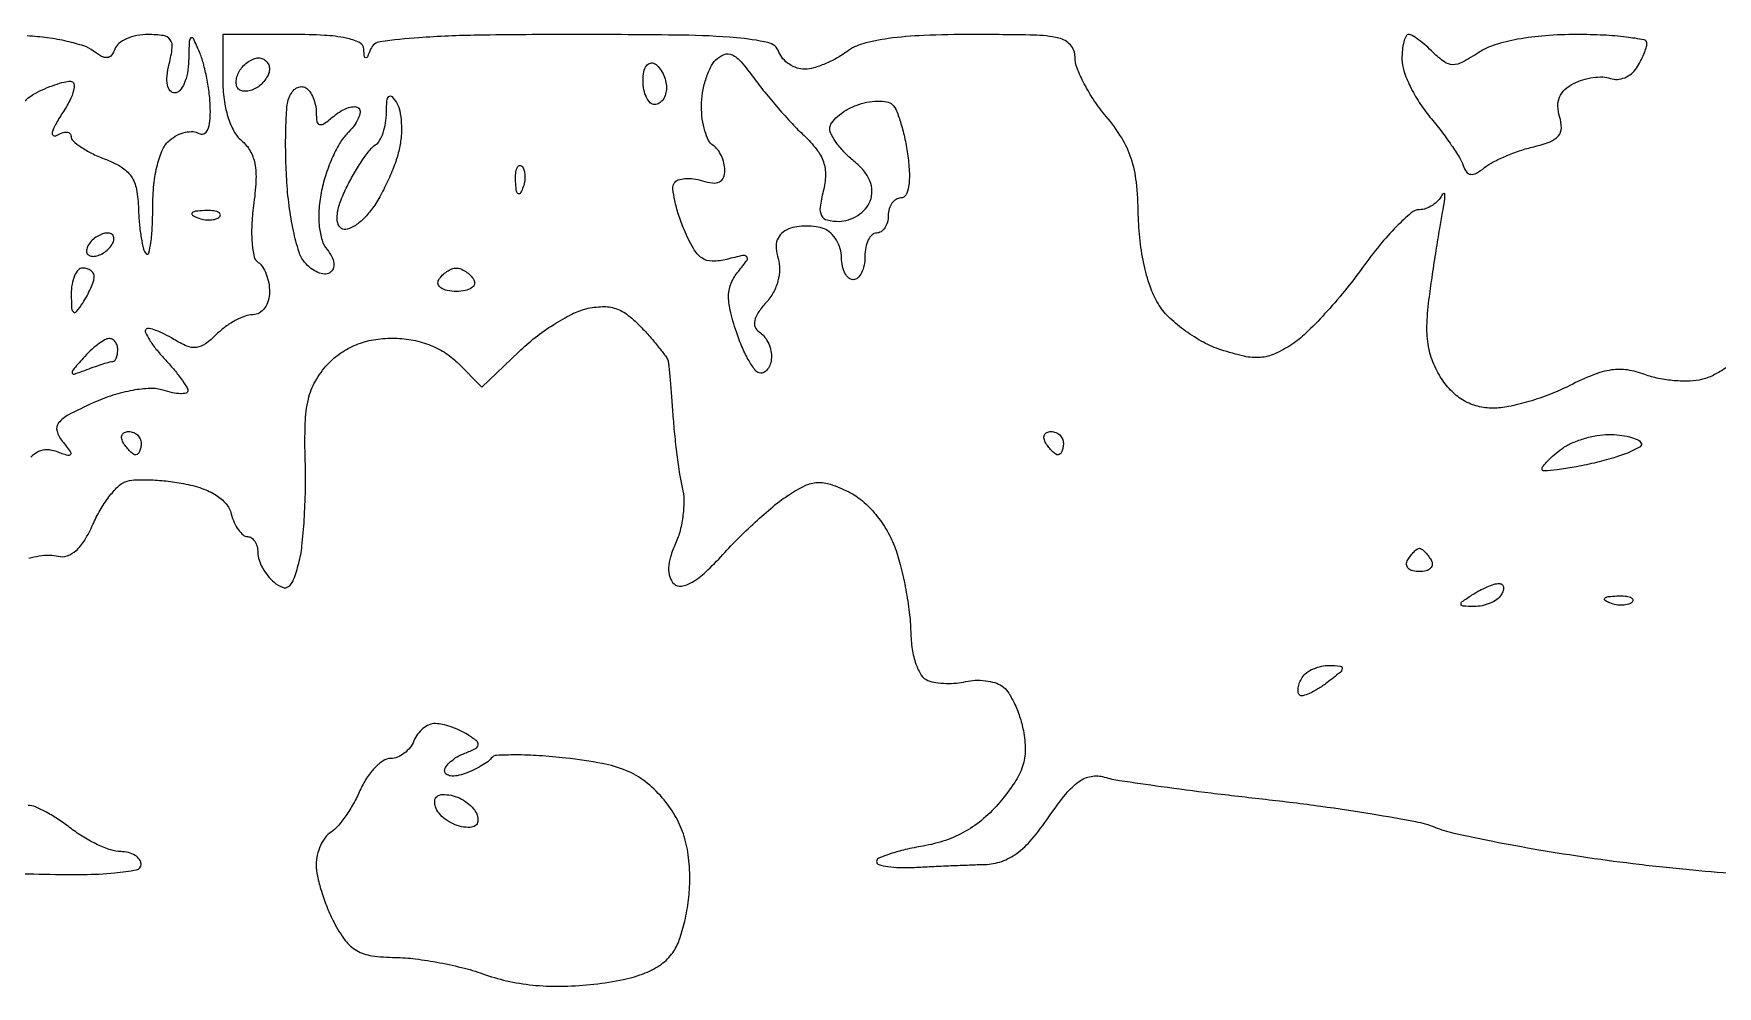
# Model space of a CAD drawing. Extents: x 0 to 102, y 0 to 135.
# Drawn here: x 45.92 to 58.12, y 128.46 to 135.37 of the extents above; entities that cross this region are included whole.
import ezdxf

# ---------------------------------------------------------------- set-up
doc = ezdxf.new("R2010")
doc.units = 0
doc.header["$MEASUREMENT"] = 0

msp = doc.modelspace()

# ---------------------------------------------------------------- linework, layer by layer
for points in [[(45.850366, 134.872677, -0.076379), (45.931756, 134.933765, -0.020686), (46.00135, 134.967386, -0.019609), (46.074724, 134.995799, -0.020001), (46.141555, 135.01576, -0.062643), (46.187989, 135.0216, -0.352823), (46.211262, 135.002842, -0.115828), (46.210479, 134.95564, -0.057698), (46.18262, 134.88218, -0.025355), (46.1301, 134.792222, 0.017384), (46.079021, 134.707848, 0.061674), (46.055227, 134.649368, 0.318602), (46.062906, 134.628565, 0.296395), (46.08585, 134.628015, -0.048001), (46.126413, 134.647929, -0.10436), (46.160536, 134.653172, -0.181325), (46.182611, 134.643466, -0.202137), (46.1916, 134.62214, 0.212104), (46.206303, 134.58904, 0.035653), (46.262269, 134.54529, 0.033665), (46.340039, 134.500253, 0.024176), (46.432175, 134.460288, -0.044803), (46.554235, 134.401255, -0.108943), (46.626535, 134.332944, -0.10393), (46.665346, 134.238419, -0.038535), (46.680563, 134.094652, 0.015564), (46.687046, 133.985922, 0.019954), (46.700097, 133.886539, 0.018204), (46.717038, 133.805825, 0.136364), (46.736089, 133.772111, 0.577049), (46.754593, 133.777061, 0.030497), (46.769785, 133.851345, 0.023517), (46.780431, 133.964601, 0.011676), (46.7838, 134.108841, -0.025285), (46.792124, 134.273335, -0.036718), (46.817352, 134.416424, -0.042932), (46.856244, 134.5286, -0.115137), (46.906994, 134.595524, -0.05732), (46.960678, 134.630559, -0.06058), (47.01994, 134.651701, -0.067771), (47.075603, 134.656519, -0.126816), (47.118494, 134.64319, 0.245264), (47.153435, 134.640651, 0.187021), (47.181191, 134.668014, 0.083436), (47.197778, 134.731315, 0.028709), (47.200854, 134.826257, 0.024095), (47.193275, 134.929618, 0.0174), (47.175297, 135.043795, 0.017641), (47.150537, 135.151357, 0.036098), (47.1222, 135.2331, 0.009027), (47.07805, 135.330935, 0.485414), (47.060688, 135.334909, 0.215481), (47.04838, 135.310527, 0.004372), (47.043546, 135.16965, -0.03836), (47.034407, 135.080565, -0.056564), (47.011801, 135.005341, -0.073457), (46.980181, 134.953949, -0.221668), (46.943829, 134.937, -0.21819), (46.909462, 134.952747, -0.131105), (46.889552, 134.993881, -0.076525), (46.887066, 135.060501, -0.032626), (46.90314, 135.1485, 0.030064), (46.925067, 135.265156, 0.190215), (46.910386, 135.32259, 0.203897), (46.861232, 135.35221, 0.035025), (46.750162, 135.36, 0.047986), (46.668697, 135.352164, 0.055233), (46.594175, 135.328936, 0.06355), (46.537102, 135.294769, 0.145968), (46.508508, 135.25425, -0.081667), (46.485038, 135.209996, -0.210843), (46.454069, 135.192893, -0.149882), (46.41235, 135.201722, -0.03739), (46.353408, 135.240411, 0.085217), (46.284, 135.277039, 0.022874), (46.163388, 135.310395, 0.022484), (46.020763, 135.336217, 0.021545), (45.87435, 135.349588, 0.012635)], [(58.207373, 132.959681, -0.028462), (58.102237, 132.895912, -0.060674), (58.013656, 132.86185, -0.053059), (57.922529, 132.849018, -0.029357), (57.810066, 132.851811, -0.028946), (57.695182, 132.868165, -0.041034), (57.596042, 132.896813, 0.05438), (57.470784, 132.92942, 0.07314), (57.353722, 132.92942, 0.058636), (57.223233, 132.894265, 0.0228), (57.052706, 132.816905, -0.025355), (56.912313, 132.754078, -0.020754), (56.756651, 132.701006, -0.021239), (56.609144, 132.664187, -0.050578), (56.496862, 132.6528, -0.06032), (56.385482, 132.666286, -0.06966), (56.286247, 132.705931, -0.067177), (56.198956, 132.77275, -0.050862), (56.122857, 132.866533, -0.052184), (56.060207, 132.988128, -0.055975), (56.025906, 133.117244, -0.047184), (56.017804, 133.268465, -0.023866), (56.034681, 133.458675, -0.002778), (56.057792, 133.620602, -0.002242), (56.084363, 133.794284, -0.002265), (56.110338, 133.954397, -0.005828), (56.13098, 134.069792, 0.010548), (56.14514, 134.153503, 0.047328), (56.147715, 134.203078, 0.511633), (56.13876, 134.208974, 0.194059), (56.125556, 134.19675, -0.077625), (56.098158, 134.156312, -0.060421), (56.05747, 134.122064, -0.061054), (56.010294, 134.098865, -0.083962), (55.963786, 134.091, 0.179985), (55.904056, 134.068779, 0.020107), (55.796292, 133.967877, 0.022402), (55.674246, 133.832394, 0.016372), (55.550749, 133.671859, -0.015518), (55.419962, 133.501245, -0.01453), (55.276042, 133.335191, -0.014677), (55.139775, 133.19537, -0.047255), (55.038429, 133.114337, -0.03967), (54.914693, 133.04662, -0.086817), (54.810319, 133.020164, -0.074801), (54.693495, 133.028857, -0.023798), (54.52492, 133.075727, -0.043931), (54.398542, 133.130142, -0.032048), (54.268802, 133.211204, -0.032645), (54.154908, 133.304784, -0.059462), (54.077553, 133.396819, -0.059192), (54.018143, 133.516155, -0.029531), (53.970688, 133.678354, -0.027355), (53.938588, 133.86437, -0.025288), (53.925879, 134.057739, 0.023095), (53.911608, 134.290489, 0.05254), (53.874517, 134.462474, 0.058985), (53.80568, 134.610521, 0.036628), (53.693229, 134.765961, -0.026859), (53.606722, 134.880753, -0.02736), (53.533596, 135.00347, -0.028422), (53.482247, 135.11667, -0.09252), (53.4672, 135.197291, 0.183499), (53.43408, 135.284497, 0.158793), (53.34918, 135.334232, 0.048979), (53.166382, 135.355733, 0.004801), (52.72197, 135.36, 0.00976), (52.370487, 135.353139, 0.024179), (52.113962, 135.330664, 0.03261), (51.928815, 135.292953, 0.095647), (51.81252, 135.235791, -0.034438), (51.739442, 135.188047, -0.028383), (51.655709, 135.147277, -0.029286), (51.574234, 135.118658, -0.065065), (51.509301, 135.108891, -0.083909), (51.452525, 135.117359, -0.067377), (51.396829, 135.144267, -0.067803), (51.350622, 135.184794, -0.08747), (51.321606, 135.2331, 0.252009), (51.242162, 135.301475, 0.032893), (51.013787, 135.33626, 0.018442), (50.618118, 135.355469, 0.002908), (49.839105, 135.36, 0.00357), (49.139817, 135.355007, 0.014306), (48.712328, 135.336661, 0.015248), (48.431842, 135.307953, 0.269982), (48.362629, 135.25425, -0.009076), (48.338918, 135.19843, -0.295955), (48.327156, 135.1908, -0.382689), (48.318042, 135.198973, -0.011437), (48.313279, 135.25425, 0.27248), (48.281158, 135.301697, 0.060281), (48.184226, 135.334165, 0.037878), (48.02808, 135.354116, 0.012841), (47.799, 135.36), (47.2914, 135.36), (47.2914, 135.031959, 0.032819), (47.300703, 134.890387, 0.041996), (47.32859, 134.76279, 0.047931), (47.371756, 134.659225, 0.097149), (47.42735, 134.591089, -0.090179), (47.489269, 134.517308, -0.084353), (47.523062, 134.424737, -0.058776), (47.531156, 134.299031, -0.020778), (47.514073, 134.119111, 0.022514), (47.501077, 133.977, 0.031779), (47.503283, 133.849902, 0.033184), (47.51804, 133.750407, 0.203657), (47.547323, 133.708988, -0.113501), (47.578965, 133.67771, -0.049824), (47.605572, 133.624752, -0.045806), (47.623692, 133.560402, -0.045763), (47.6298, 133.493807, -0.071941), (47.620724, 133.431057, -0.087023), (47.594298, 133.377836, -0.10041), (47.555031, 133.342256, -0.134812), (47.508943, 133.3296, 0.087446), (47.45258, 133.319667, 0.036533), (47.381948, 133.287961, 0.034722), (47.309496, 133.242094, 0.037919), (47.246336, 133.18785, -0.039328), (47.164931, 133.118335, -0.128527), (47.099508, 133.09277, -0.129406), (47.03021, 133.102572, -0.040108), (46.935955, 133.151412, 0.021577), (46.868938, 133.189348, 0.032164), (46.807116, 133.216045, 0.033405), (46.756916, 133.230293, 0.254056), (46.734155, 133.223555, 0.319174), (46.730311, 133.200819, 0.028309), (46.76017, 133.147062, 0.028751), (46.807177, 133.081372, 0.017859), (46.869293, 133.009731, -0.013176), (46.933752, 132.936779, -0.017529), (46.98816, 132.867003, -0.0149), (47.029024, 132.80694, -0.142864), (47.0376, 132.777536, -0.349332), (47.025026, 132.761735, -0.063869), (46.985165, 132.75778, -0.044806), (46.927554, 132.764621, -0.024899), (46.859097, 132.782653, 0.085992), (46.765555, 132.795431, 0.035743), (46.638356, 132.781737, 0.032647), (46.495438, 132.74616, 0.028605), (46.351719, 132.691005, 0.013613), (46.173307, 132.604634, 0.104482), (46.101761, 132.546029, 0.242899), (46.089796, 132.486922, 0.101614), (46.128372, 132.412712, -0.009798), (46.185612, 132.339309, -0.294429), (46.187178, 132.316977, -0.358957), (46.168362, 132.309486, -0.012032), (46.087141, 132.33771, 0.085157), (46.017909, 132.350924, 0.113199), (45.95539, 132.33781, 0.102385), (45.900387, 132.297179, 0.059845)], [(45.886078, 131.564923, -0.03724), (45.960985, 131.582329, -0.037809), (46.035664, 131.588188, -0.063886), (46.097866, 131.58038, 0.147069), (46.163973, 131.582996, 0.102004), (46.228732, 131.621367, 0.071512), (46.291018, 131.696866, 0.033547), (46.349608, 131.809418, -0.028209), (46.402553, 131.913832, -0.030157), (46.465865, 132.009217, -0.031616), (46.529875, 132.083764, -0.108342), (46.582895, 132.118672, -0.078713), (46.647832, 132.132466, -0.020195), (46.755484, 132.133738, -0.020057), (46.879987, 132.125174, -0.019168), (47.00532, 132.106602, -0.03412), (47.140365, 132.071593, -0.061074), (47.243738, 132.022438, -0.077562), (47.314672, 131.960138, -0.110326), (47.35295, 131.885806, 0.040222), (47.37483, 131.823192, 0.051625), (47.405119, 131.770259, 0.061339), (47.438746, 131.73383, 0.177544), (47.470467, 131.7222, -0.153672), (47.498969, 131.713228, -0.097981), (47.523247, 131.687966, -0.080539), (47.539629, 131.65022, -0.062266), (47.5452, 131.605659, 0.081424), (47.553675, 131.55396, 0.04412), (47.579615, 131.49479, 0.042453), (47.617528, 131.437697, 0.051801), (47.662358, 131.391885, 0.077038), (47.724082, 131.354974, 0.265949), (47.768552, 131.361, 0.143824), (47.804692, 131.410509, 0.021448), (47.841783, 131.529576, 0.03764), (47.864825, 131.653491, 0.01133), (47.881291, 131.844599, 0.011285), (47.890088, 132.060532, 0.012027), (47.888839, 132.2721, -0.014722), (47.888699, 132.542728, -0.04992), (47.91133, 132.717626, -0.071436), (47.962422, 132.848939, -0.059253), (48.051109, 132.97005, -0.053693), (48.147042, 133.053023, -0.055357), (48.257502, 133.112681, -0.053129), (48.382464, 133.148403, -0.043097), (48.521396, 133.1604, -0.043657), (48.656218, 133.148606, -0.046663), (48.783847, 133.113589, -0.048695), (48.897739, 133.057395, -0.057498), (48.991827, 132.982773), (49.169455, 132.805145), (49.435977, 133.06152, -0.027037), (49.554388, 133.163696, -0.022884), (49.689731, 133.258717, -0.02351), (49.821345, 133.333959, -0.057798), (49.925554, 133.372811, -0.052658), (50.042176, 133.388791, -0.090124), (50.139023, 133.374272, -0.083471), (50.229526, 133.325402, -0.039795), (50.327404, 133.235811, -0.008453), (50.396718, 133.158841, -0.011179), (50.457047, 133.086318, -0.008709), (50.504711, 133.024147, -0.100287), (50.517665, 132.996398, -0.034926), (50.523135, 132.963955, -0.002014), (50.532528, 132.863447, -0.003058), (50.542504, 132.743584, -0.002242), (50.552161, 132.6105, 0.008322), (50.56436, 132.466643, 0.006933), (50.581983, 132.31421, 0.007008), (50.602008, 132.175112, 0.018838), (50.621342, 132.077054, -0.056297), (50.632164, 131.987206, -0.032097), (50.625951, 131.87788, -0.031665), (50.605331, 131.767243, -0.04502), (50.572222, 131.672909, 0.033063), (50.535727, 131.576371, 0.064351), (50.522074, 131.495279, 0.085277), (50.530762, 131.429781, 0.121438), (50.560997, 131.379763, 0.24486), (50.615025, 131.362747, 0.091609), (50.691753, 131.391439, 0.05338), (50.79117, 131.466581, 0.019657), (50.914708, 131.592057, -0.013198), (51.03307, 131.715424, -0.010814), (51.16576, 131.841056, -0.010965), (51.292843, 131.951291, -0.028147), (51.390679, 132.023576, -0.032988), (51.51068, 132.091345, -0.099407), (51.601309, 132.114484, -0.096644), (51.695319, 132.101151, -0.030155), (51.827485, 132.046227, -0.064424), (51.927166, 131.980516, -0.042637), (52.023144, 131.88234, -0.040991), (52.105337, 131.763966, -0.045356), (52.163956, 131.6376, -0.024859), (52.205046, 131.501877, -0.015091), (52.240689, 131.337946, -0.015108), (52.26628, 131.172759, -0.025657), (52.276364, 131.033301, 0.032067), (52.287175, 130.906408, 0.047783), (52.314137, 130.798386, 0.058434), (52.35331, 130.718685, 0.159027), (52.40154, 130.679538, 0.055633), (52.458243, 130.664741, 0.028806), (52.531287, 130.658406, 0.028239), (52.607983, 130.66052, 0.038088), (52.67649, 130.671586, -0.049507), (52.743972, 130.680914, -0.039351), (52.817503, 130.677954, -0.040648), (52.885857, 130.664088, -0.075304), (52.937176, 130.640445, -0.102299), (52.98087, 130.596704, -0.03339), (53.025964, 130.516878, -0.03167), (53.065475, 130.419132, -0.030867), (53.092721, 130.316343, -0.050192), (53.106224, 130.177718, -0.078466), (53.087185, 130.059608, -0.067521), (53.029755, 129.941102, -0.028358), (52.923323, 129.798986, -0.040442), (52.804771, 129.67923, -0.047509), (52.674352, 129.587169, -0.047544), (52.528985, 129.521431, -0.040601), (52.365927, 129.480051, 0.015165), (52.236793, 129.454184, 0.023854), (52.127971, 129.423395, 0.020436), (52.045322, 129.391881, 0.29992), (52.028994, 129.367114, 0.333526), (52.04473, 129.346142, 0.033475), (52.109758, 129.331854, 0.031508), (52.198542, 129.324167, 0.019143), (52.303944, 129.325739, -0.001747), (52.426218, 129.33182, -0.001156), (52.566709, 129.33799, -0.001163), (52.703268, 129.343353, -0.00226), (52.812354, 129.346889, 0.075399), (52.935554, 129.369103, 0.077335), (53.045452, 129.426775, 0.058895), (53.154597, 129.529538, 0.024237), (53.277654, 129.691618, -0.019139), (53.400425, 129.856788, -0.067537), (53.496212, 129.947549, -0.111307), (53.584531, 129.985086, -0.117041), (53.6787, 129.980105, 0.03448), (53.790506, 129.955464, 0.002714), (54.092096, 129.912173, 0.003681), (54.452869, 129.865087, 0.002809), (54.848405, 129.818678, -0.005871), (55.24806, 129.769302, -0.00712), (55.621456, 129.713287, -0.006118), (55.933757, 129.657947, -0.048021), (56.075105, 129.616752, 0.040076), (56.212258, 129.57441, 0.00604), (56.493958, 129.515176, 0.006745), (56.829062, 129.453613, 0.005782), (57.183351, 129.397662, 0.00678), (57.555631, 129.34842, 0.005989), (57.944817, 129.307023, 0.006025), (58.296442, 129.278145, 0.018142)], [(45.655901, 129.280372, -0.008325), (45.95895, 129.277355, 0.008368), (46.279545, 129.274192, 0.022016), (46.509041, 129.285881, 0.023523), (46.666597, 129.308398, 0.359883), (46.6992, 129.347829, 0.160153), (46.687844, 129.382373, 0.095113), (46.65571, 129.412065, 0.077202), (46.60777, 129.432456, 0.05891), (46.55115, 129.439881, -0.077348), (46.479695, 129.451933, -0.028525), (46.384462, 129.489807, -0.027456), (46.28345, 129.543744, -0.029622), (46.1916, 129.6072, 0.019979), (46.103421, 129.670666, 0.022153), (46.013373, 129.724593, 0.022202), (45.933138, 129.76344, 0.097143), (45.88187, 129.774519, -0.144212)]]:
    msp.add_lwpolyline(points, format="xyb")
for points in [[(55.884343, 135.36, 0.284879), (55.865672, 135.348422, 0.048962), (55.850201, 135.307672, 0.04063), (55.839504, 135.250125, 0.025648), (55.836, 135.181863, 0.081775), (55.850026, 135.096678, 0.031199), (55.895751, 134.985043, 0.02988), (55.961561, 134.86763, 0.032234), (56.039408, 134.761988, -0.011995), (56.119965, 134.661453, -0.012798), (56.193826, 134.559279, -0.012448), (56.252763, 134.468422, -0.056554), (56.27945, 134.411376, 0.075325), (56.303423, 134.364753, 0.21603), (56.334289, 134.347083, 0.155522), (56.37575, 134.356099, 0.036074), (56.435592, 134.396585, -0.047646), (56.497922, 134.436687, -0.019156), (56.589747, 134.479712, -0.01875), (56.692881, 134.518812, -0.022543), (56.792557, 134.547453, 0.031502), (56.909414, 134.583308, 0.126424), (56.970096, 134.625919, 0.178091), (56.991438, 134.683563, 0.077514), (56.978841, 134.765466, -0.071843), (56.966454, 134.840369, -0.105201), (56.978976, 134.90577, -0.104495), (57.017137, 134.960715, -0.070125), (57.079784, 135.005016, -0.045969), (57.146519, 135.03195, -0.03848), (57.221154, 135.048233, -0.040101), (57.292226, 135.052341, -0.080161), (57.347434, 135.042157, 0.101818), (57.397115, 135.035183, 0.078572), (57.450627, 135.047167, 0.075591), (57.499705, 135.075792, 0.081988), (57.536489, 135.117039, 0.021353), (57.564725, 135.16613, 0.021098), (57.588793, 135.217645, 0.02152), (57.605969, 135.26443, 0.072225), (57.611305, 135.29655, 0.368172), (57.59078, 135.321666, 0.014045), (57.462238, 135.341362, 0.019322), (57.297688, 135.355433, 0.011668), (57.102023, 135.36, 0.019116), (56.87605, 135.351357, 0.026324), (56.674594, 135.325206, 0.029921), (56.508232, 135.284221, 0.069779), (56.392453, 135.229614, -0.021246), (56.274193, 135.159118, -0.124403), (56.204587, 135.141528, -0.157407), (56.143385, 135.161285, -0.040245), (56.063072, 135.229614, 0.01711), (56.009607, 135.279539, 0.021679), (55.956786, 135.321699, 0.020366), (55.910558, 135.35262, 0.13807)], [(47.550193, 135.1908, -0.099038), (47.580574, 135.184723, -0.097945), (47.606415, 135.167415, -0.097945), (47.623723, 135.141574, -0.099038), (47.6298, 135.111193, -0.094453), (47.623213, 135.076633, -0.052851), (47.603295, 135.03859, -0.050119), (47.574085, 135.003057, -0.057315), (47.539571, 134.975821, -0.055289), (47.501708, 134.957852, -0.063671), (47.462587, 134.949699, -0.073797), (47.42817, 134.952078, -0.143229), (47.4042, 134.9652, -0.143229), (47.391078, 134.98917, -0.073797), (47.388699, 135.023587, -0.063671), (47.396852, 135.062708, -0.055289), (47.414821, 135.100571, -0.057315), (47.442057, 135.135085, -0.050119), (47.47759, 135.164295, -0.052851), (47.515633, 135.184213, -0.094453)], [(51.139174, 135.045798, 0.014115), (51.218381, 134.942293, 0.008895), (51.316348, 134.825794, 0.008929), (51.416854, 134.714576, 0.016177), (51.503545, 134.627826, -0.03873), (51.5942, 134.52854, -0.082449), (51.643728, 134.437455, -0.090551), (51.658598, 134.340967, -0.054604), (51.642768, 134.225976, 0.026394), (51.619864, 134.108863, 0.156248), (51.630273, 134.048094, 0.219361), (51.671474, 134.016164, 0.056913), (51.756977, 134.0064, 0.079356), (51.825931, 134.017413, 0.065391), (51.893165, 134.049672, 0.066648), (51.948566, 134.097393, 0.090303), (51.982825, 134.153709, 0.096749), (51.995533, 134.226213, 0.092362), (51.980412, 134.299459, 0.078142), (51.936571, 134.371978, 0.04764), (51.864977, 134.44222, -0.030069), (51.798239, 134.503253, -0.033459), (51.741823, 134.569825, -0.035594), (51.702191, 134.632349, -0.12408), (51.6906, 134.678337, -0.157409), (51.704029, 134.719935, -0.055888), (51.746515, 134.766825, -0.048658), (51.808111, 134.811333, -0.040552), (51.88095, 134.846287, -0.040041), (51.959071, 134.869287, -0.045799), (52.036406, 134.878201, -0.051427), (52.102026, 134.87297, -0.143428), (52.142862, 134.852369, -0.110409), (52.173113, 134.808031, -0.021167), (52.205472, 134.715517, -0.021621), (52.23453, 134.60215, -0.018433), (52.255513, 134.480508, -0.022864), (52.266724, 134.353789, -0.051637), (52.260889, 134.25773, -0.082413), (52.240028, 134.196489, -0.27623), (52.205102, 134.1756, 0.137518), (52.170209, 134.165818, 0.100192), (52.140479, 134.138323, 0.086098), (52.120463, 134.097198, 0.070409), (52.1136, 134.0487, -0.064853), (52.107281, 134.000186, -0.082425), (52.088749, 133.959077, -0.098894), (52.061263, 133.931577, -0.148195), (52.029, 133.9218, 0.191087), (51.996693, 133.908985, 0.088204), (51.969251, 133.872098, 0.068025), (51.950634, 133.817354, 0.048028), (51.9444, 133.7526, -0.048028), (51.938166, 133.687846, -0.068025), (51.919549, 133.633103, -0.088204), (51.892107, 133.596215, -0.191087), (51.8598, 133.5834, -0.182536), (51.827507, 133.595596, -0.0909), (51.800051, 133.630444, -0.070807), (51.781449, 133.682269, -0.050854), (51.7752, 133.743549, 0.07271), (51.765718, 133.808411, 0.064008), (51.737923, 133.870958, 0.066864), (51.696821, 133.921833, 0.098143), (51.6483, 133.952394, 0.056521), (51.590263, 133.967429, 0.0361), (51.520659, 133.972197, 0.036018), (51.450808, 133.966893, 0.054711), (51.391979, 133.951426, 0.096393), (51.340386, 133.919181, 0.119581), (51.309356, 133.872021, 0.103877), (51.300877, 133.810488, 0.059382), (51.315004, 133.736519, -0.080917), (51.326416, 133.658828, -0.062972), (51.314365, 133.574172, -0.059621), (51.280416, 133.490703, -0.057607), (51.227414, 133.416536, 0.034365), (51.171572, 133.345594, 0.091558), (51.145665, 133.286882, 0.151318), (51.148782, 133.240712, 0.163806), (51.177489, 133.206106, -0.083726), (51.211979, 133.175817, -0.05344), (51.24113, 133.130964, -0.052009), (51.26092, 133.079269, -0.065516), (51.2676, 133.028507, -0.062153), (51.261783, 132.981894, -0.080455), (51.244676, 132.94241, -0.097936), (51.219324, 132.915984, -0.153918), (51.189561, 132.9066, -0.230654), (51.153413, 132.924212, -0.032632), (51.105423, 132.994541, -0.031694), (51.056251, 133.091298, -0.022015), (51.012719, 133.205974, -0.020708), (50.967572, 133.36455, -0.067421), (50.956548, 133.472987, -0.094194), (50.97602, 133.559592, -0.069556), (51.027309, 133.643645, 0.013739), (51.090082, 133.724646, 0.363515), (51.088412, 133.750091, 0.261546), (51.059843, 133.758813, 0.009254), (50.94367, 133.731144, -0.062909), (50.837163, 133.717581, -0.154338), (50.762706, 133.741041, -0.114058), (50.701411, 133.809237, -0.026756), (50.633981, 133.948285, -0.02068), (50.593905, 134.05584, -0.026866), (50.566711, 134.157412, -0.026492), (50.553518, 134.241897, -0.16536), (50.56318, 134.283953, -0.171761), (50.590887, 134.306223, -0.06437), (50.640354, 134.316676, -0.054073), (50.702008, 134.314928, -0.042762), (50.76712, 134.30024, 0.046788), (50.839978, 134.28442, 0.140824), (50.889713, 134.29242, 0.18912), (50.918869, 134.32324, 0.096257), (50.9292, 134.376406, 0.059341), (50.922925, 134.429096, 0.050669), (50.904349, 134.481888, 0.053095), (50.876995, 134.52694, 0.091618), (50.8446, 134.5563, -0.140547), (50.812017, 134.592131, -0.042361), (50.784851, 134.661344, -0.038741), (50.766235, 134.747875, -0.033629), (50.76, 134.840473, -0.039925), (50.767714, 134.936925, -0.035444), (50.790717, 135.03496, -0.037179), (50.824417, 135.120411, -0.084052), (50.864568, 135.176928, -0.109553), (50.925038, 135.215446, -0.201261), (50.982379, 135.212675, -0.105121), (51.047292, 135.162816, -0.020351)], [(50.4216, 135.1485, -0.08825), (50.453988, 135.119538, -0.053305), (50.481349, 135.075763, -0.051278), (50.499925, 135.024817, -0.061875), (50.5062, 134.974307, -0.067639), (50.499867, 134.927709, -0.08433), (50.481349, 134.88821, -0.09965), (50.453861, 134.861796, -0.142666), (50.4216, 134.8524, -0.195654), (50.389284, 134.865549, -0.086673), (50.361851, 134.903569, -0.066561), (50.343227, 134.959922, -0.0466), (50.337, 135.026593, -0.047867), (50.343052, 135.089669, -0.104212), (50.361851, 135.134258, -0.181468), (50.389611, 135.153458, -0.202618)], [(47.892465, 134.973821, -0.102895), (47.92149, 134.94631, -0.051789), (47.945953, 134.901911, -0.048319), (47.962584, 134.848814, -0.051794), (47.9682, 134.794748, 0.037948), (47.973219, 134.728711, 0.316388), (47.992857, 134.708237, 0.20549), (48.026942, 134.715572, 0.018861), (48.097144, 134.769497, -0.040186), (48.150202, 134.806769, -0.056511), (48.202995, 134.830292, -0.07134), (48.247768, 134.837693, -0.204476), (48.276416, 134.826184, -0.236029), (48.286064, 134.797248, -0.070996), (48.2727, 134.751382, -0.054268), (48.240608, 134.697069, -0.035836), (48.193095, 134.642209, 0.065216), (48.137882, 134.570352, 0.027332), (48.082487, 134.461367, 0.026473), (48.035194, 134.336734, 0.031083), (48.004234, 134.214253, 0.030986), (47.988248, 134.085459, 0.041411), (47.990747, 133.967748, 0.047809), (48.010563, 133.869771, 0.099735), (48.047319, 133.801504, -0.05198), (48.081415, 133.750455, -0.092992), (48.096252, 133.702412, -0.127392), (48.090665, 133.662571, -0.157399), (48.066494, 133.634163, -0.157219), (48.028514, 133.624801, -0.080719), (47.980298, 133.636156, -0.067256), (47.929517, 133.665684, -0.054323), (47.884168, 133.709616, -0.099694), (47.842508, 133.786975, -0.02058), (47.803407, 133.937524, -0.020877), (47.772002, 134.119163, -0.018331), (47.754162, 134.310851, -0.009798), (47.747174, 134.501972, -0.011771), (47.748359, 134.681856, -0.01052), (47.756076, 134.83254, -0.073682), (47.772045, 134.904181, -0.070118), (47.794792, 134.945192, -0.100348), (47.825851, 134.972672, -0.123723), (47.860115, 134.982456, -0.147431)], [(48.54965, 134.866897, -0.090911), (48.573463, 134.807911, -0.035992), (48.584877, 134.720892, -0.034131), (48.583918, 134.622781, -0.036238), (48.569504, 134.5277, -0.031983), (48.53964, 134.426455, -0.018612), (48.491696, 134.309151, -0.018558), (48.43468, 134.194741, -0.029663), (48.376811, 134.102181, -0.038653), (48.316523, 134.029922, -0.05572), (48.252203, 133.977173, -0.071139), (48.193638, 133.950065, -0.214463), (48.151021, 133.955682, -0.206199), (48.123846, 133.99452, -0.084633), (48.121551, 134.060117, -0.056371), (48.143989, 134.149283, -0.025904), (48.191917, 134.259271, -0.015882), (48.24574, 134.359094, -0.017963), (48.303757, 134.451184, -0.017443), (48.358237, 134.525438, -0.087561), (48.396557, 134.559611, 0.126176), (48.427102, 134.591352, 0.046064), (48.452903, 134.648648, 0.042037), (48.470745, 134.719401, 0.039021), (48.477095, 134.793943, -0.016246), (48.48049, 134.879881, -0.179564), (48.494514, 134.910679, -0.424909), (48.51604, 134.910347, -0.046722)], [(49.457513, 134.406487, -0.126455), (49.473861, 134.378829, -0.060344), (49.480558, 134.337772, -0.05415), (49.477392, 134.290603, -0.051402), (49.464191, 134.244338, -0.054073), (49.445448, 134.209087, -0.470617), (49.43003, 134.207628, -0.168741), (49.418074, 134.232311, -0.018894), (49.413079, 134.29545, -0.028489), (49.414009, 134.354347, -0.077125), (49.423376, 134.394954, -0.208169), (49.438997, 134.410397, -0.296942)], [(47.15745, 134.084321, 0.018894), (47.094311, 134.079326, 0.168741), (47.069628, 134.06737, 0.470617), (47.071087, 134.051952, 0.054073), (47.106337, 134.033209, 0.051402), (47.152603, 134.020008, 0.05415), (47.199772, 134.016842, 0.060344), (47.240829, 134.023539, 0.126455), (47.268488, 134.039887, 0.296942), (47.272397, 134.058403, 0.208169), (47.256954, 134.074024, 0.077125), (47.216347, 134.083391, 0.028489)], [(46.455386, 133.9218, 0.085235), (46.419158, 133.915579, 0.053414), (46.380278, 133.896949, 0.051777), (46.344773, 133.869562, 0.064269), (46.3185, 133.8372, 0.076764), (46.30481, 133.80485, 0.154201), (46.306424, 133.777451, 0.186277), (46.32277, 133.759304, 0.117858), (46.350814, 133.7526, 0.085235), (46.387042, 133.758821, 0.053414), (46.425922, 133.777451, 0.051777), (46.461427, 133.804838, 0.064269), (46.4877, 133.8372, 0.076764), (46.50139, 133.86955, 0.154201), (46.499776, 133.896949, 0.186277), (46.48343, 133.915096, 0.117858)], [(46.2762, 133.668, 0.210568), (46.243952, 133.653789, 0.082215), (46.216832, 133.612085, 0.062416), (46.198605, 133.550525, 0.042523), (46.192895, 133.47765, 0.011293), (46.195866, 133.37662, 0.220444), (46.210072, 133.349722, 0.409657), (46.232166, 133.352536, 0.023197), (46.2762, 133.4142, 0.019837), (46.307686, 133.46744, 0.02047), (46.334499, 133.522462, 0.020703), (46.353721, 133.571855, 0.077483), (46.359505, 133.60455, 0.133323), (46.353464, 133.628742, 0.102891), (46.335568, 133.649362, 0.089496), (46.308429, 133.66323, 0.073605)], [(48.9834, 133.668, -0.094481), (49.015793, 133.661824, -0.052849), (49.051455, 133.643149, -0.050113), (49.084765, 133.615761, -0.057296), (49.1103, 133.5834, -0.210115), (49.114786, 133.551419, -0.178861), (49.094591, 133.523651, -0.100989), (49.048404, 133.504844, -0.046386), (48.9834, 133.4988, -0.046386), (48.918396, 133.504844, -0.100989), (48.872209, 133.523651, -0.178861), (48.852014, 133.551419, -0.210115), (48.8565, 133.5834, -0.057296), (48.882035, 133.615761, -0.050113), (48.915345, 133.643149, -0.052849), (48.951007, 133.661824, -0.094481)], [(46.46655, 133.157182, 0.124403), (46.434264, 133.147258, 0.026413), (46.385276, 133.113847, 0.026107), (46.331149, 133.067926, 0.022224), (46.278971, 133.014178, 0.005374), (46.204471, 132.928442, 0.265159), (46.20045, 132.907103, 0.414648), (46.215977, 132.899554, 0.008199), (46.307041, 132.932796, -0.007148), (46.36791, 132.955161, -0.008994), (46.424923, 132.974044, -0.007438), (46.473055, 132.988248, -0.068128), (46.494619, 132.9912, 0.219396), (46.508159, 132.997441, 0.077854), (46.519607, 133.016051, 0.059196), (46.52741, 133.043407, 0.039921), (46.53, 133.0758, 0.073946), (46.525229, 133.107884, 0.092), (46.511362, 133.134603, 0.106444), (46.490736, 133.151853, 0.134573)], [(46.609607, 132.4836, -0.093332), (46.643807, 132.47716, -0.09642), (46.672882, 132.458749, -0.099167), (46.692342, 132.43128, -0.105053), (46.6992, 132.399, -0.042167), (46.696464, 132.366611, -0.061769), (46.688241, 132.339251, -0.081139), (46.676159, 132.320699, -0.210953), (46.661893, 132.3144, -0.151918), (46.644065, 132.319945, -0.038439), (46.620186, 132.339251, -0.035638), (46.595057, 132.366617, -0.029505), (46.5723, 132.399, -0.082592), (46.559059, 132.431326, -0.161196), (46.561691, 132.458749, -0.182303), (46.579579, 132.476977, -0.108972)], [(53.293007, 132.4836, -0.093332), (53.327207, 132.47716, -0.09642), (53.356282, 132.458749, -0.099167), (53.375742, 132.43128, -0.105053), (53.3826, 132.399, -0.042167), (53.379864, 132.366611, -0.061769), (53.371641, 132.339251, -0.081139), (53.359559, 132.320699, -0.210953), (53.345293, 132.3144, -0.151918), (53.327465, 132.319945, -0.038439), (53.303586, 132.339251, -0.035638), (53.278457, 132.366617, -0.029505), (53.2557, 132.399, -0.082592), (53.242459, 132.431326, -0.161196), (53.245091, 132.458749, -0.182303), (53.262979, 132.476977, -0.108972)], [(57.334057, 132.46245, -0.028431), (57.412228, 132.458002, -0.034765), (57.484199, 132.444667, -0.037283), (57.541266, 132.425297, -0.155092), (57.5685, 132.401913, -0.418873), (57.561531, 132.37341, -0.032468), (57.484075, 132.333793, -0.029327), (57.370622, 132.292479, -0.016409), (57.228557, 132.255025, -0.010027), (57.08384, 132.224949, -0.017219), (56.962049, 132.20649, -0.011723), (56.865681, 132.197547, -0.434599), (56.8512, 132.21106, -0.172142), (56.859122, 132.233387, -0.022454), (56.893181, 132.271693, -0.023999), (56.939383, 132.314831, -0.017942), (56.994114, 132.357948, -0.052738), (57.063115, 132.398007, -0.030603), (57.152925, 132.431753, -0.030296), (57.248167, 132.454825, -0.044303)], [(55.9629, 131.6376, -0.163822), (55.978695, 131.632282, -0.033983), (56.001081, 131.612749, -0.032351), (56.025112, 131.585389, -0.025622), (56.0475, 131.553, -0.146489), (56.05613, 131.520903, -0.191582), (56.044217, 131.493251, -0.134005), (56.011514, 131.474572, -0.063222), (55.9629, 131.4684, -0.063222), (55.914286, 131.474572, -0.134005), (55.881583, 131.493251, -0.191582), (55.86967, 131.520903, -0.146489), (55.8783, 131.553, -0.025622), (55.900688, 131.585389, -0.032351), (55.924719, 131.612749, -0.033983), (55.947105, 131.632282, -0.163822)], [(56.538943, 131.382505, -0.157323), (56.560548, 131.375983, -0.195945), (56.571922, 131.358568, -0.128516), (56.570187, 131.33153, -0.058538), (56.5551, 131.2992, -0.101161), (56.524676, 131.266881, -0.052761), (56.47615, 131.239832, -0.049393), (56.418357, 131.221675, -0.053738), (56.359757, 131.215895, -0.012098), (56.27918, 131.218576, -0.343021), (56.264436, 131.231463, -0.295079), (56.272303, 131.25103, -0.010223), (56.3436, 131.2992, -0.021347), (56.397207, 131.330685, -0.021318), (56.453328, 131.357499, -0.021733), (56.504206, 131.376629, -0.074451)], [(57.39405, 131.292521, -0.028489), (57.452947, 131.291591, -0.077125), (57.493554, 131.282224, -0.208169), (57.508997, 131.266603, -0.296942), (57.505088, 131.248088, -0.126455), (57.477429, 131.231739, -0.060344), (57.436372, 131.225042, -0.05415), (57.389203, 131.228208, -0.051402), (57.342937, 131.241409, -0.054073), (57.307687, 131.260152, -0.470617), (57.306228, 131.27557, -0.168741), (57.330911, 131.287526, -0.018894)], [(55.312243, 130.788909, -0.02447), (55.389347, 130.783679, -0.426116), (55.403034, 130.765618, -0.185352), (55.386133, 130.73635, -0.008225), (55.292276, 130.662884, -0.023083), (55.227214, 130.618227, -0.035169), (55.166625, 130.586293, -0.038539), (55.11725, 130.568955, -0.267646), (55.093454, 130.575346, -0.171177), (55.083767, 130.59559, -0.066195), (55.084553, 130.627132, -0.055399), (55.094726, 130.664202, -0.043797), (55.113421, 130.701371, -0.096951), (55.145229, 130.735729, -0.054023), (55.194828, 130.764305, -0.05103), (55.253385, 130.783242, -0.057465)], [(48.832695, 130.367305, 0.104426), (48.787615, 130.358347, 0.067653), (48.741829, 130.330943, 0.063679), (48.702308, 130.290117, 0.069002), (48.675594, 130.2417, -0.075257), (48.648034, 130.193188, -0.064598), (48.606051, 130.152077, -0.066841), (48.55662, 130.12427, -0.095017), (48.507235, 130.1148, 0.150248), (48.454098, 130.098464, 0.053225), (48.392715, 130.046459, 0.046935), (48.333343, 129.971173, 0.040076), (48.285418, 129.88215, -0.024962), (48.238404, 129.788125, -0.023998), (48.181683, 129.697968, -0.02473), (48.124023, 129.623519, -0.075333), (48.075731, 129.581846, 0.093759), (48.034546, 129.54359, 0.052321), (47.999787, 129.484364, 0.049657), (47.976175, 129.414734, 0.056989), (47.9682, 129.344995, 0.053758), (47.977068, 129.262751, 0.021037), (48.006115, 129.15218, 0.020535), (48.047862, 129.034173, 0.024045), (48.097273, 128.926199, 0.040883), (48.178452, 128.796418, 0.103312), (48.261449, 128.723004, 0.095365), (48.371115, 128.685666, 0.031566), (48.541423, 128.672887, -0.028714), (48.686438, 128.662836, -0.015489), (48.863351, 128.634724, -0.01538), (49.042386, 128.594817, -0.023327), (49.1949, 128.548186, 0.034606), (49.370414, 128.49882, 0.029433), (49.560843, 128.47079, 0.027695), (49.764867, 128.464275, 0.02314), (49.981113, 128.479377, 0.020709), (50.194602, 128.513263, 0.04534), (50.353108, 128.560467, 0.060027), (50.46938, 128.623982, 0.085181), (50.552163, 128.707502, 0.068611), (50.599551, 128.799874, 0.027462), (50.639199, 128.936679, 0.026545), (50.666333, 129.090957, 0.030265), (50.6754, 129.240606, 0.032705), (50.663814, 129.417542, 0.048904), (50.628743, 129.568342, 0.052015), (50.567182, 129.702513, 0.044094), (50.476227, 129.829318, 0.050085), (50.351659, 129.947795, 0.067381), (50.217155, 130.025828, 0.051831), (50.04101, 130.077927, 0.017915), (49.778277, 130.117145, 0.011351), (49.584088, 130.134601, 0.016903), (49.41359, 130.140254, 0.012018), (49.27486, 130.136827, 0.223757), (49.2372, 130.116789, -0.077766), (49.211177, 130.091351, -0.022476), (49.163836, 130.060748, -0.02202), (49.106629, 130.030609, -0.021853), (49.04685, 130.005534, -0.042049), (48.990104, 129.989865, -0.077189), (48.94229, 129.988369, -0.124041), (48.910817, 130.000561, -0.243226), (48.8988, 130.023804, -0.157036), (48.909083, 130.055739, -0.056002), (48.941593, 130.091706, -0.04876), (48.988734, 130.125827, -0.04069), (49.044479, 130.1526, 0.021499), (49.122524, 130.186465, 0.245408), (49.141856, 130.212587, 0.271633), (49.130506, 130.241448, 0.025443), (49.065629, 130.287256, 0.032926), (49.010007, 130.317504, 0.025316), (48.945836, 130.343256, 0.02589), (48.883118, 130.361239, 0.053933)], [(48.945496, 129.84793, -0.061282), (49.005982, 129.828295, -0.053155), (49.063121, 129.793849, -0.055874), (49.1086, 129.750592, -0.094625), (49.134183, 129.70487, -0.100052), (49.139824, 129.658863, -0.215807), (49.123002, 129.628256, -0.158392), (49.083482, 129.614764, -0.05162), (49.021304, 129.62027, -0.061282), (48.960818, 129.639905, -0.053155), (48.903679, 129.674351, -0.055874), (48.8582, 129.717608, -0.094625), (48.832617, 129.76333, -0.100052), (48.826976, 129.809337, -0.215807), (48.843798, 129.839944, -0.158392), (48.883318, 129.853436, -0.05162)]]:
    msp.add_lwpolyline(points, format="xyb", close=True)

doc.saveas('drawing.dxf')
